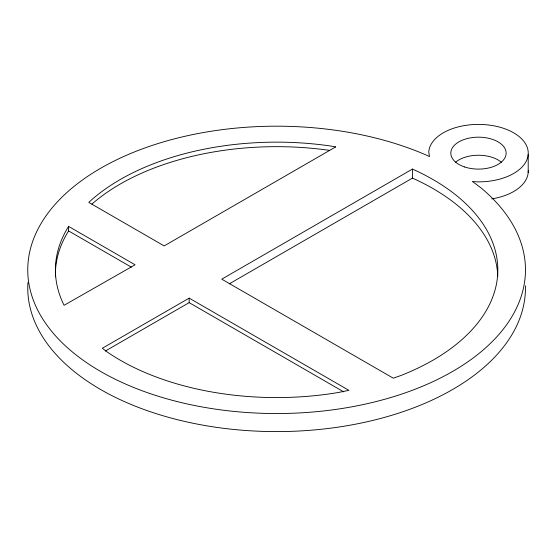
<?xml version="1.0" encoding="UTF-8"?>
<svg xmlns="http://www.w3.org/2000/svg" width="556" height="556" viewBox="0 0 556 556"><rect width="100%" height="100%" fill="white"/><g stroke="black" fill="none" stroke-linecap="round" stroke-linejoin="round"><path stroke-width="0.83" d="M412.455 169.066L221.761 279.168L393.259 378.177L400.667 375.599A221.205 127.713 0 0 0 412.455 169.066L412.455 178.101A221.205 127.713 0 0 1 497.773 276.408M189.165 298.127L102.339 348.258L107.433 352.143A221.205 127.713 0 0 0 337.999 392.557L348.939 390.368L189.165 298.127L189.165 302.638L343.684 391.848M105.334 351.044L189.165 302.638M229.267 283.859L412.455 178.101M68.596 226.41L135.073 264.795L64.093 305.3A221.205 127.713 0 0 1 68.596 226.41L68.596 230.928A221.205 127.713 0 0 0 55.447 276.853M68.596 230.928L131.341 267.151M528.2 154.38A49.769 28.738 0 0 1 476.325 181.847L472.336 181.444L480.78 187.713A248.859 143.677 0 0 1 323.543 410.96A248.859 143.677 0 0 1 34.257 237.224A248.859 143.677 0 0 1 426.827 155.312L429.468 156.597L428.752 151.899A49.769 28.738 0 0 1 480.62 124.433A49.769 28.738 0 0 1 528.2 154.38L528.2 172.443M525.441 285.742A248.859 143.677 0 0 1 273.879 431.588A248.859 143.677 0 0 1 27.925 282.587M528.242 170.775A49.769 28.738 0 0 1 491.789 198.888M455.621 162.213A27.654 15.964 0 0 1 501.324 162.213M91.907 204.094A221.205 127.713 0 0 1 329.701 150.398M335.643 146.923L164.173 245.919L88.786 202.391A221.205 127.713 0 0 1 329.701 145.88L335.643 146.923M464.649 166.967A27.654 15.964 0 0 0 506.127 153.136A27.654 15.964 0 0 0 464.649 139.313A27.654 15.964 0 0 0 464.649 166.967"/></g></svg>
